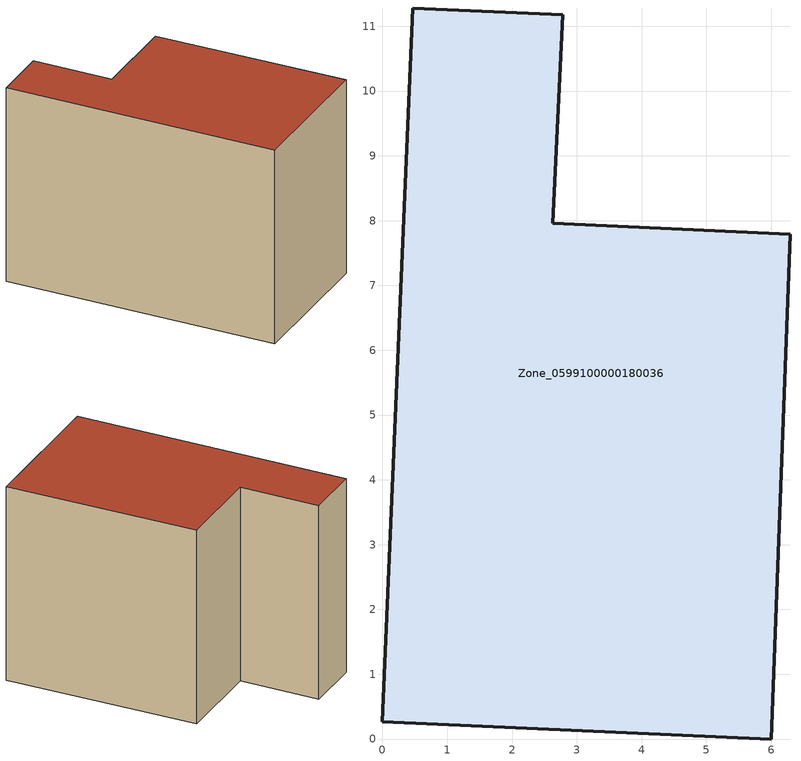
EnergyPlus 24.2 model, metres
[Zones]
Zone_0599100000180036
 floor ground (C_G): 0,0.27 0.47,11.28 2.78,11.18 2.63,7.96 6.29,7.79 6,0 z1.01
 wall outside (C_F): 0.47,11.28 0,0.27 6,0 6.29,7.79 2.63,7.96 2.78,11.18 0.47,11.28 z1.01:9.16
 roof outside (C_R): 0,0.27 6,0 6.29,7.79 2.63,7.96 2.78,11.18 0.47,11.28 z9.16
[BUILDING]
Pand.0599100000180036: North Axis=0; Terrain=City; Loads Convergence Tolerance Value=0.04; Temperature Convergence Tolerance Value=0.4; Solar Distribution=FullExterior; Maximum Number of Warmup Days=25; Minimum Number of Warmup Days=1
[Site:Location]
Rotterdam.The.Hague.AP_ZH_NLD Design_Conditions: Latitude=51.96; Longitude=4.45; Time Zone=1; Elevation=-4.5
[SITE:GROUNDTEMPERATURE:BUILDINGSURFACE]
18, 18, 18, 18, 18, 18, 18, 18, 18, 18, 18, 18
[MATERIAL] Thermal Absorptance=0.9; Solar Absorptance=0.7; Visible Absorptance=0.7
Name | Roughness | Thickness | Conductivity | Density | Specific Heat
G.TI.1975-1991 | MediumSmooth | 0.15 | 0.288461 | 540 | 1210
F.TI.1975-1991 | Rough | 0.3 | 0.230769 | 1920 | 840
R.TI.1975-1991 | MediumRough | 0.2 | 0.153846 | 1500 | 1000
[CONSTRUCTION]
C_G: G.TI.1975-1991
C_F: F.TI.1975-1991
C_R: R.TI.1975-1991
[ZONE]
Zone_0599100000180036: Type=1; Multiplier=1; Ceiling Height=Autocalculate; Volume=Autocalculate; Floor Area=autocalculate; Part of Total Floor Area=Yes
[ZONEINFILTRATION:DESIGNFLOWRATE]
Infil_Zone_0599100000180036: Zone or ZoneList or Space or SpaceList=Zone_0599100000180036; Schedule=AlwaysOn; Design Flow Rate Calculation Method=Flow/Area; Flow Rate per Floor Area=0.003; Constant Term Coefficient=1; Temperature Term Coefficient=0; Velocity Term Coefficient=0; Velocity Squared Term Coefficient=0
[HVACTEMPLATE:ZONE:IDEALLOADSAIRSYSTEM]
Zone_0599100000180036: Maximum Heating Supply Air Temperature=50; Minimum Cooling Supply Air Temperature=13; Maximum Heating Supply Air Humidity Ratio=0.0156; Minimum Cooling Supply Air Humidity Ratio=0.0077; Heating Limit=NoLimit; Cooling Limit=NoLimit; Dehumidification Control Type=ConstantSensibleHeatRatio; Cooling Sensible Heat Ratio=0.7; Dehumidification Setpoint=60; Humidification Control Type=None; Humidification Setpoint=30; Outdoor Air Method=None; Outdoor Air Flow Rate per Person=0.00944; Outdoor Air Flow Rate per Zone Floor Area=0; Outdoor Air Flow Rate per Zone=0; Demand Controlled Ventilation Type=None; Outdoor Air Economizer Type=NoEconomizer; Heat Recovery Type=None; Sensible Heat Recovery Effectiveness=0.7; Latent Heat Recovery Effectiveness=0.65
[ZONECONTROL:THERMOSTAT]
ThermostatControl_Zone_0599100000180036: Zone or ZoneList=Zone_0599100000180036; Control Type Schedule=DualSetpointControlType; Control 1=Thermostat_Zone_0599100000180036; Temperature Difference Between Cutout And Setpoint=0
[THERMOSTATSETPOINT:DUALSETPOINT]
Thermostat_Zone_0599100000180036: Heating Setpoint Temperature Schedule=HeatingSetpoint_Zone_0599100000180036; Cooling Setpoint Temperature Schedule=CoolingSetpoint_Zone_0599100000180036
[SCHEDULE:COMPACT]
HeatingSetpoint_Zone_0599100000180036: Through: 12/31, For: AllDays, Until: 24:00, 21
CoolingSetpoint_Zone_0599100000180036: Through: 12/31, For: AllDays, Until: 24:00, 24
DualSetpointControlType: Through: 12/31, For: AllDays, Until: 24:00, 4
AlwaysOn: Through: 12/31, For: AllDays, Until: 24:00, 1
